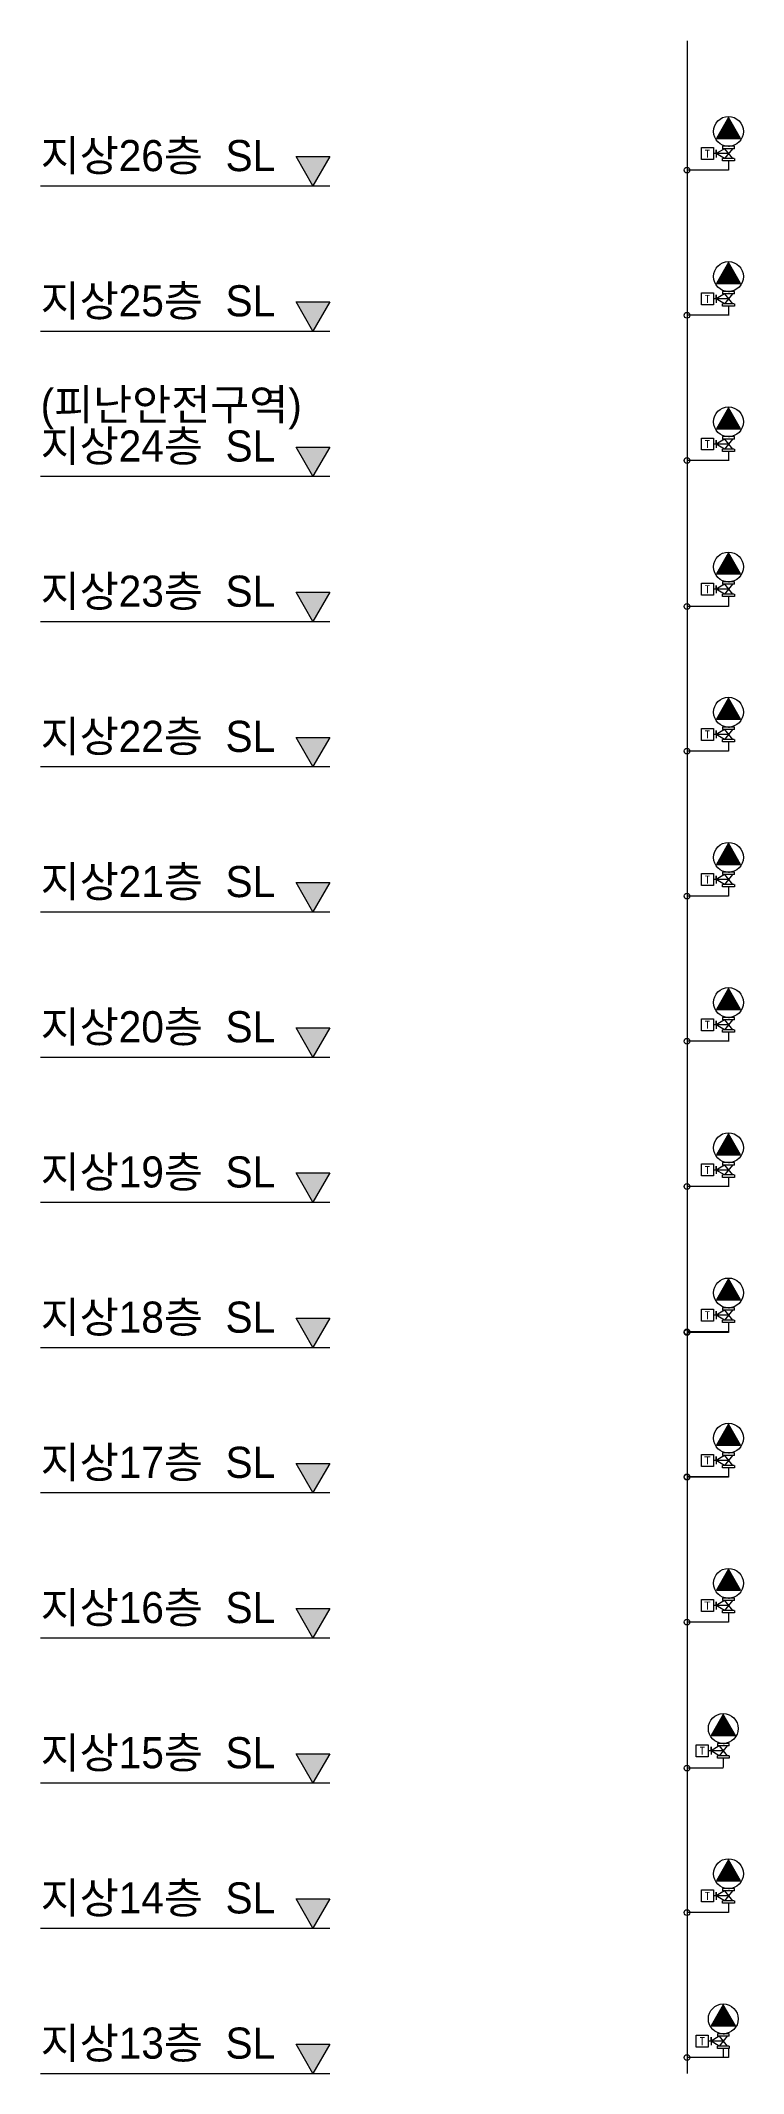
# Model space of a CAD drawing. Header units: millimetres. Extents: x -670037 to -640203, y 79764 to 182893.
# Drawn here: x -670037 to -659865, y 100764 to 130164 of the extents above; entities that cross this region are included whole.
import ezdxf
from ezdxf.enums import TextEntityAlignment as Align

# ---------------------------------------------------------------- set-up
doc = ezdxf.new("R2010")
doc.units = ezdxf.units.MM
doc.header["$LTSCALE"] = 200
for name, color, linetype in [('FF', 255, 'Continuous'), ('HSP', 5, 'Continuous'), ('TEX', 3, 'Continuous')]:
    doc.layers.add(name, color=color, linetype=linetype)
doc.styles.add('돋움', font='Dotum.ttf')
doc.styles.add('돋움체', font='DotumChe.ttf')

msp = doc.modelspace()

# ---------------------------------------------------------------- hatches: boundary and pattern name
for points in [[(-666340, 128487), (-666096, 128487), (-666096, 128064)], [(-665852, 128487), (-666096, 128487), (-666096, 128064)], [(-666340, 126387), (-666096, 126387), (-666096, 125964)], [(-665852, 126387), (-666096, 126387), (-666096, 125964)], [(-666340, 124287), (-666096, 124287), (-666096, 123864)], [(-665852, 124287), (-666096, 124287), (-666096, 123864)], [(-666340, 122187), (-666096, 122187), (-666096, 121764)], [(-665852, 122187), (-666096, 122187), (-666096, 121764)], [(-666340, 120087), (-666096, 120087), (-666096, 119664)], [(-665852, 120087), (-666096, 120087), (-666096, 119664)], [(-666340, 117987), (-666096, 117987), (-666096, 117564)], [(-665852, 117987), (-666096, 117987), (-666096, 117564)], [(-666340, 115887), (-666096, 115887), (-666096, 115464)], [(-665852, 115887), (-666096, 115887), (-666096, 115464)], [(-666340, 113787), (-666096, 113787), (-666096, 113364)], [(-665852, 113787), (-666096, 113787), (-666096, 113364)], [(-666340, 111687), (-666096, 111687), (-666096, 111264)], [(-665852, 111687), (-666096, 111687), (-666096, 111264)], [(-666340, 109587), (-666096, 109587), (-666096, 109164)], [(-665852, 109587), (-666096, 109587), (-666096, 109164)], [(-666340, 107487), (-666096, 107487), (-666096, 107064)], [(-665852, 107487), (-666096, 107487), (-666096, 107064)], [(-666340, 105387), (-666096, 105387), (-666096, 104964)], [(-665852, 105387), (-666096, 105387), (-666096, 104964)], [(-666340, 103287), (-666096, 103287), (-666096, 102864)], [(-665852, 103287), (-666096, 103287), (-666096, 102864)], [(-666340, 101187), (-666096, 101187), (-666096, 100764)], [(-665852, 101187), (-666096, 101187), (-666096, 100764)]]:
    msp.add_hatch(color=256).paths.add_polyline_path(points)
at = {"layer": 'FF', "linetype": 'Continuous'}
for points in [[(-660081, 129055), (-660256, 128751), (-659906, 128751)], [(-660081, 129055), (-660256, 128751), (-659906, 128751)], [(-660081, 126955), (-660256, 126651), (-659906, 126651)], [(-660081, 126955), (-660256, 126651), (-659906, 126651)], [(-660081, 124855), (-660256, 124551), (-659906, 124551)], [(-660081, 124855), (-660256, 124551), (-659906, 124551)], [(-660081, 122755), (-660256, 122451), (-659906, 122451)], [(-660081, 122755), (-660256, 122451), (-659906, 122451)], [(-660081, 120655), (-660256, 120351), (-659906, 120351)], [(-660081, 120655), (-660256, 120351), (-659906, 120351)], [(-660081, 118555), (-660256, 118251), (-659906, 118251)], [(-660081, 118555), (-660256, 118251), (-659906, 118251)], [(-660081, 116455), (-660256, 116151), (-659906, 116151)], [(-660081, 116455), (-660256, 116151), (-659906, 116151)], [(-660081, 114355), (-660256, 114051), (-659906, 114051)], [(-660081, 114355), (-660256, 114051), (-659906, 114051)], [(-660081, 112255), (-660256, 111951), (-659906, 111951)], [(-660081, 112255), (-660256, 111951), (-659906, 111951)], [(-660081, 110155), (-660256, 109851), (-659906, 109851)], [(-660081, 110155), (-660256, 109851), (-659906, 109851)], [(-660081, 108055), (-660256, 107751), (-659906, 107751)], [(-660081, 108055), (-660256, 107751), (-659906, 107751)], [(-660156, 105955), (-660331, 105651), (-659981, 105651)], [(-660156, 105955), (-660331, 105651), (-659981, 105651)], [(-660081, 103855), (-660256, 103551), (-659906, 103551)], [(-660081, 103855), (-660256, 103551), (-659906, 103551)], [(-660156, 101755), (-660331, 101451), (-659981, 101451)], [(-660156, 101755), (-660331, 101451), (-659981, 101451)]]:
    msp.add_hatch(color=1, dxfattribs=at).paths.add_polyline_path(points)

# ---------------------------------------------------------------- linework, layer by layer
for p, q in [((-666096, 128064), (-666340, 128487)), ((-666340, 128487), (-665852, 128487)), ((-665852, 128487), (-666096, 128064)), ((-670037, 128064), (-665852, 128064)), ((-666096, 125964), (-666340, 126387)), ((-666340, 126387), (-665852, 126387)), ((-665852, 126387), (-666096, 125964)), ((-670037, 125964), (-665852, 125964)), ((-666096, 123864), (-666340, 124287)), ((-666340, 124287), (-665852, 124287)), ((-665852, 124287), (-666096, 123864)), ((-670037, 123864), (-665852, 123864)), ((-666096, 121764), (-666340, 122187)), ((-666340, 122187), (-665852, 122187)), ((-665852, 122187), (-666096, 121764)), ((-670037, 121764), (-665852, 121764)), ((-666096, 119664), (-666340, 120087)), ((-666340, 120087), (-665852, 120087)), ((-665852, 120087), (-666096, 119664)), ((-670037, 119664), (-665852, 119664)), ((-666096, 117564), (-666340, 117987)), ((-666340, 117987), (-665852, 117987)), ((-665852, 117987), (-666096, 117564)), ((-670037, 117564), (-665852, 117564)), ((-666096, 115464), (-666340, 115887)), ((-666340, 115887), (-665852, 115887)), ((-665852, 115887), (-666096, 115464)), ((-670037, 115464), (-665852, 115464)), ((-666096, 113364), (-666340, 113787)), ((-666340, 113787), (-665852, 113787)), ((-665852, 113787), (-666096, 113364)), ((-670037, 113364), (-665852, 113364)), ((-666096, 111264), (-666340, 111687)), ((-666340, 111687), (-665852, 111687)), ((-665852, 111687), (-666096, 111264)), ((-670037, 111264), (-665852, 111264)), ((-666096, 109164), (-666340, 109587)), ((-666340, 109587), (-665852, 109587)), ((-665852, 109587), (-666096, 109164)), ((-670037, 109164), (-665852, 109164)), ((-666096, 107064), (-666340, 107487)), ((-666340, 107487), (-665852, 107487)), ((-665852, 107487), (-666096, 107064)), ((-670037, 107064), (-665852, 107064)), ((-666096, 104964), (-666340, 105387)), ((-666340, 105387), (-665852, 105387)), ((-665852, 105387), (-666096, 104964)), ((-670037, 104964), (-665852, 104964)), ((-666096, 102864), (-666340, 103287)), ((-666340, 103287), (-665852, 103287)), ((-665852, 103287), (-666096, 102864)), ((-670037, 102864), (-665852, 102864)), ((-666096, 100764), (-666340, 101187)), ((-666340, 101187), (-665852, 101187)), ((-665852, 101187), (-666096, 100764)), ((-670037, 100764), (-665852, 100764))]:
    msp.add_line(p, q)
at = {"layer": 'FF', "color": 4}
for p, q in [((-660081, 128530), (-660299, 128530)), ((-660081, 128530), (-660299, 128530)), ((-660139, 128602), (-660258, 128530)), ((-660139, 128602), (-660258, 128530)), ((-660258, 128586), (-660258, 128474)), ((-660258, 128530), (-660258, 128586)), ((-660258, 128586), (-660258, 128474)), ((-660258, 128530), (-660258, 128586)), ((-660258, 128530), (-660258, 128542)), ((-660258, 128542), (-660258, 128519)), ((-660258, 128530), (-660258, 128542)), ((-660258, 128542), (-660258, 128519)), ((-660139, 128458), (-660258, 128530)), ((-660139, 128458), (-660258, 128530)), ((-659995, 128637), (-660167, 128637)), ((-659995, 128637), (-660167, 128637)), ((-660167, 128637), (-660167, 128602)), ((-659995, 128637), (-660167, 128637)), ((-659995, 128637), (-660167, 128637)), ((-660167, 128637), (-660167, 128602)), ((-659995, 128602), (-660167, 128602)), ((-659995, 128602), (-660167, 128602)), ((-660024, 128602), (-660139, 128458)), ((-660139, 128602), (-660024, 128458)), ((-660024, 128602), (-660139, 128458)), ((-660139, 128602), (-660024, 128458)), ((-660081, 128637), (-660064, 128637)), ((-660081, 128637), (-660064, 128637)), ((-659995, 128602), (-659995, 128637)), ((-659995, 128602), (-659995, 128637)), ((-659997, 128458), (-660167, 128458)), ((-660167, 128424), (-660167, 128458)), ((-659997, 128458), (-660167, 128458)), ((-660167, 128424), (-660167, 128458)), ((-659995, 128424), (-660166, 128424)), ((-659995, 128424), (-660166, 128424)), ((-659995, 128424), (-660166, 128424)), ((-659995, 128424), (-660166, 128424)), ((-659995, 128458), (-659995, 128424)), ((-659995, 128458), (-659995, 128424)), ((-660081, 126430), (-660299, 126430)), ((-660081, 126430), (-660299, 126430)), ((-660139, 126502), (-660258, 126430)), ((-660139, 126502), (-660258, 126430)), ((-660258, 126486), (-660258, 126374)), ((-660258, 126430), (-660258, 126486)), ((-660258, 126486), (-660258, 126374)), ((-660258, 126430), (-660258, 126486)), ((-660258, 126430), (-660258, 126442)), ((-660258, 126442), (-660258, 126419)), ((-660258, 126430), (-660258, 126442)), ((-660258, 126442), (-660258, 126419)), ((-660139, 126358), (-660258, 126430)), ((-660139, 126358), (-660258, 126430)), ((-659995, 126537), (-660167, 126537)), ((-659995, 126537), (-660167, 126537)), ((-660167, 126537), (-660167, 126502)), ((-659995, 126537), (-660167, 126537)), ((-659995, 126537), (-660167, 126537)), ((-660167, 126537), (-660167, 126502)), ((-659995, 126502), (-660167, 126502)), ((-659995, 126502), (-660167, 126502)), ((-660024, 126502), (-660139, 126358)), ((-660139, 126502), (-660024, 126358)), ((-660024, 126502), (-660139, 126358)), ((-660139, 126502), (-660024, 126358)), ((-660081, 126537), (-660064, 126537)), ((-660081, 126537), (-660064, 126537)), ((-659995, 126502), (-659995, 126537)), ((-659995, 126502), (-659995, 126537)), ((-659997, 126358), (-660167, 126358)), ((-660167, 126324), (-660167, 126358)), ((-659997, 126358), (-660167, 126358)), ((-660167, 126324), (-660167, 126358)), ((-659995, 126324), (-660166, 126324)), ((-659995, 126324), (-660166, 126324)), ((-659995, 126324), (-660166, 126324)), ((-659995, 126324), (-660166, 126324)), ((-659995, 126358), (-659995, 126324)), ((-659995, 126358), (-659995, 126324)), ((-660139, 124402), (-660258, 124330)), ((-660139, 124402), (-660258, 124330)), ((-660258, 124386), (-660258, 124274)), ((-660258, 124330), (-660258, 124386)), ((-660258, 124386), (-660258, 124274)), ((-660258, 124330), (-660258, 124386)), ((-659995, 124437), (-660167, 124437)), ((-659995, 124437), (-660167, 124437)), ((-660167, 124437), (-660167, 124402)), ((-659995, 124437), (-660167, 124437)), ((-659995, 124437), (-660167, 124437)), ((-660167, 124437), (-660167, 124402)), ((-659995, 124402), (-660167, 124402)), ((-659995, 124402), (-660167, 124402)), ((-660024, 124402), (-660139, 124258)), ((-660139, 124402), (-660024, 124258)), ((-660024, 124402), (-660139, 124258)), ((-660139, 124402), (-660024, 124258)), ((-660081, 124437), (-660064, 124437)), ((-660081, 124437), (-660064, 124437)), ((-659995, 124402), (-659995, 124437)), ((-659995, 124402), (-659995, 124437)), ((-660081, 124330), (-660299, 124330)), ((-660081, 124330), (-660299, 124330)), ((-660258, 124330), (-660258, 124342)), ((-660258, 124342), (-660258, 124319)), ((-660258, 124330), (-660258, 124342)), ((-660258, 124342), (-660258, 124319)), ((-660139, 124258), (-660258, 124330)), ((-660139, 124258), (-660258, 124330)), ((-659997, 124258), (-660167, 124258)), ((-660167, 124224), (-660167, 124258)), ((-659997, 124258), (-660167, 124258)), ((-660167, 124224), (-660167, 124258)), ((-659995, 124224), (-660166, 124224)), ((-659995, 124224), (-660166, 124224)), ((-659995, 124224), (-660166, 124224)), ((-659995, 124224), (-660166, 124224)), ((-659995, 124258), (-659995, 124224)), ((-659995, 124258), (-659995, 124224)), ((-659995, 122337), (-660167, 122337)), ((-659995, 122337), (-660167, 122337)), ((-660167, 122337), (-660167, 122302)), ((-659995, 122337), (-660167, 122337)), ((-659995, 122337), (-660167, 122337)), ((-660167, 122337), (-660167, 122302)), ((-660081, 122337), (-660064, 122337)), ((-660081, 122337), (-660064, 122337)), ((-659995, 122302), (-659995, 122337)), ((-659995, 122302), (-659995, 122337)), ((-660081, 122230), (-660299, 122230)), ((-660081, 122230), (-660299, 122230)), ((-660139, 122302), (-660258, 122230)), ((-660139, 122302), (-660258, 122230)), ((-660258, 122286), (-660258, 122174)), ((-660258, 122230), (-660258, 122286)), ((-660258, 122286), (-660258, 122174)), ((-660258, 122230), (-660258, 122286)), ((-660258, 122230), (-660258, 122242)), ((-660258, 122242), (-660258, 122219)), ((-660258, 122230), (-660258, 122242)), ((-660258, 122242), (-660258, 122219)), ((-660139, 122158), (-660258, 122230)), ((-660139, 122158), (-660258, 122230)), ((-659995, 122302), (-660167, 122302)), ((-659995, 122302), (-660167, 122302)), ((-659997, 122158), (-660167, 122158)), ((-660167, 122124), (-660167, 122158)), ((-659997, 122158), (-660167, 122158)), ((-660167, 122124), (-660167, 122158)), ((-659995, 122124), (-660166, 122124)), ((-659995, 122124), (-660166, 122124)), ((-659995, 122124), (-660166, 122124)), ((-659995, 122124), (-660166, 122124)), ((-660024, 122302), (-660139, 122158)), ((-660139, 122302), (-660024, 122158)), ((-660024, 122302), (-660139, 122158)), ((-660139, 122302), (-660024, 122158)), ((-659995, 122158), (-659995, 122124)), ((-659995, 122158), (-659995, 122124)), ((-660081, 120130), (-660299, 120130)), ((-660081, 120130), (-660299, 120130)), ((-660139, 120202), (-660258, 120130)), ((-660139, 120202), (-660258, 120130)), ((-660258, 120186), (-660258, 120074)), ((-660258, 120130), (-660258, 120186)), ((-660258, 120186), (-660258, 120074)), ((-660258, 120130), (-660258, 120186)), ((-660258, 120130), (-660258, 120142)), ((-660258, 120142), (-660258, 120119)), ((-660258, 120130), (-660258, 120142)), ((-660258, 120142), (-660258, 120119)), ((-660139, 120058), (-660258, 120130)), ((-660139, 120058), (-660258, 120130)), ((-659995, 120237), (-660167, 120237)), ((-659995, 120237), (-660167, 120237)), ((-660167, 120237), (-660167, 120202)), ((-659995, 120237), (-660167, 120237)), ((-659995, 120237), (-660167, 120237)), ((-660167, 120237), (-660167, 120202)), ((-659995, 120202), (-660167, 120202)), ((-659995, 120202), (-660167, 120202)), ((-659997, 120058), (-660167, 120058)), ((-660167, 120024), (-660167, 120058)), ((-659997, 120058), (-660167, 120058)), ((-660167, 120024), (-660167, 120058)), ((-659995, 120024), (-660166, 120024)), ((-659995, 120024), (-660166, 120024)), ((-659995, 120024), (-660166, 120024)), ((-659995, 120024), (-660166, 120024)), ((-660024, 120202), (-660139, 120058)), ((-660139, 120202), (-660024, 120058)), ((-660024, 120202), (-660139, 120058)), ((-660139, 120202), (-660024, 120058)), ((-660081, 120237), (-660064, 120237)), ((-660081, 120237), (-660064, 120237)), ((-659995, 120202), (-659995, 120237)), ((-659995, 120202), (-659995, 120237)), ((-659995, 120058), (-659995, 120024)), ((-659995, 120058), (-659995, 120024)), ((-660081, 118030), (-660299, 118030)), ((-660081, 118030), (-660299, 118030)), ((-660139, 118102), (-660258, 118030)), ((-660139, 118102), (-660258, 118030)), ((-660258, 118086), (-660258, 117974)), ((-660258, 118030), (-660258, 118086)), ((-660258, 118086), (-660258, 117974)), ((-660258, 118030), (-660258, 118086)), ((-660258, 118030), (-660258, 118042)), ((-660258, 118042), (-660258, 118019)), ((-660258, 118030), (-660258, 118042)), ((-660258, 118042), (-660258, 118019)), ((-660139, 117958), (-660258, 118030)), ((-660139, 117958), (-660258, 118030)), ((-659995, 118137), (-660167, 118137)), ((-659995, 118137), (-660167, 118137)), ((-660167, 118137), (-660167, 118102)), ((-659995, 118137), (-660167, 118137)), ((-659995, 118137), (-660167, 118137)), ((-660167, 118137), (-660167, 118102)), ((-659995, 118102), (-660167, 118102)), ((-659995, 118102), (-660167, 118102)), ((-659997, 117958), (-660167, 117958)), ((-660167, 117924), (-660167, 117958)), ((-659997, 117958), (-660167, 117958)), ((-660167, 117924), (-660167, 117958)), ((-659995, 117924), (-660166, 117924)), ((-659995, 117924), (-660166, 117924)), ((-659995, 117924), (-660166, 117924)), ((-659995, 117924), (-660166, 117924)), ((-660024, 118102), (-660139, 117958)), ((-660139, 118102), (-660024, 117958)), ((-660024, 118102), (-660139, 117958)), ((-660139, 118102), (-660024, 117958)), ((-660081, 118137), (-660064, 118137)), ((-660081, 118137), (-660064, 118137)), ((-659995, 118102), (-659995, 118137)), ((-659995, 118102), (-659995, 118137)), ((-659995, 117958), (-659995, 117924)), ((-659995, 117958), (-659995, 117924)), ((-660081, 115930), (-660299, 115930)), ((-660081, 115930), (-660299, 115930)), ((-660139, 116002), (-660258, 115930)), ((-660139, 116002), (-660258, 115930)), ((-660258, 115986), (-660258, 115874)), ((-660258, 115930), (-660258, 115986)), ((-660258, 115986), (-660258, 115874)), ((-660258, 115930), (-660258, 115986)), ((-660258, 115930), (-660258, 115942)), ((-660258, 115942), (-660258, 115919)), ((-660258, 115930), (-660258, 115942)), ((-660258, 115942), (-660258, 115919)), ((-660139, 115858), (-660258, 115930)), ((-660139, 115858), (-660258, 115930)), ((-659995, 116037), (-660167, 116037)), ((-659995, 116037), (-660167, 116037)), ((-660167, 116037), (-660167, 116002)), ((-659995, 116037), (-660167, 116037)), ((-659995, 116037), (-660167, 116037)), ((-660167, 116037), (-660167, 116002)), ((-659995, 116002), (-660167, 116002)), ((-659995, 116002), (-660167, 116002)), ((-659997, 115858), (-660167, 115858)), ((-660167, 115824), (-660167, 115858)), ((-659997, 115858), (-660167, 115858)), ((-660167, 115824), (-660167, 115858)), ((-660024, 116002), (-660139, 115858)), ((-660139, 116002), (-660024, 115858)), ((-660024, 116002), (-660139, 115858)), ((-660139, 116002), (-660024, 115858)), ((-660081, 116037), (-660064, 116037)), ((-660081, 116037), (-660064, 116037)), ((-659995, 116002), (-659995, 116037)), ((-659995, 116002), (-659995, 116037)), ((-659995, 115858), (-659995, 115824)), ((-659995, 115858), (-659995, 115824)), ((-659995, 115824), (-660166, 115824)), ((-659995, 115824), (-660166, 115824)), ((-659995, 115824), (-660166, 115824)), ((-659995, 115824), (-660166, 115824)), ((-660081, 113830), (-660299, 113830)), ((-660081, 113830), (-660299, 113830)), ((-660139, 113902), (-660258, 113830)), ((-660139, 113902), (-660258, 113830)), ((-660258, 113886), (-660258, 113774)), ((-660258, 113830), (-660258, 113886)), ((-660258, 113886), (-660258, 113774)), ((-660258, 113830), (-660258, 113886)), ((-660258, 113830), (-660258, 113842)), ((-660258, 113842), (-660258, 113819)), ((-660258, 113830), (-660258, 113842)), ((-660258, 113842), (-660258, 113819)), ((-660139, 113758), (-660258, 113830)), ((-660139, 113758), (-660258, 113830)), ((-659995, 113937), (-660167, 113937)), ((-659995, 113937), (-660167, 113937)), ((-660167, 113937), (-660167, 113902)), ((-659995, 113937), (-660167, 113937)), ((-659995, 113937), (-660167, 113937)), ((-660167, 113937), (-660167, 113902)), ((-659995, 113902), (-660167, 113902)), ((-659995, 113902), (-660167, 113902)), ((-660024, 113902), (-660139, 113758)), ((-660139, 113902), (-660024, 113758)), ((-660024, 113902), (-660139, 113758)), ((-660139, 113902), (-660024, 113758)), ((-660081, 113937), (-660064, 113937)), ((-660081, 113937), (-660064, 113937)), ((-659995, 113902), (-659995, 113937)), ((-659995, 113902), (-659995, 113937)), ((-659997, 113758), (-660167, 113758)), ((-660167, 113724), (-660167, 113758)), ((-659997, 113758), (-660167, 113758)), ((-660167, 113724), (-660167, 113758)), ((-659995, 113724), (-660166, 113724)), ((-659995, 113724), (-660166, 113724)), ((-659995, 113724), (-660166, 113724)), ((-659995, 113724), (-660166, 113724)), ((-659995, 113758), (-659995, 113724)), ((-659995, 113758), (-659995, 113724)), ((-660081, 111730), (-660299, 111730)), ((-660081, 111730), (-660299, 111730)), ((-660139, 111802), (-660258, 111730)), ((-660139, 111802), (-660258, 111730)), ((-660258, 111786), (-660258, 111674)), ((-660258, 111730), (-660258, 111786)), ((-660258, 111786), (-660258, 111674)), ((-660258, 111730), (-660258, 111786)), ((-660258, 111730), (-660258, 111742)), ((-660258, 111742), (-660258, 111719)), ((-660258, 111730), (-660258, 111742)), ((-660258, 111742), (-660258, 111719)), ((-660139, 111658), (-660258, 111730)), ((-660139, 111658), (-660258, 111730)), ((-659995, 111837), (-660167, 111837)), ((-659995, 111837), (-660167, 111837)), ((-660167, 111837), (-660167, 111802)), ((-659995, 111837), (-660167, 111837)), ((-659995, 111837), (-660167, 111837)), ((-660167, 111837), (-660167, 111802)), ((-659995, 111802), (-660167, 111802)), ((-659995, 111802), (-660167, 111802)), ((-660024, 111802), (-660139, 111658)), ((-660139, 111802), (-660024, 111658)), ((-660024, 111802), (-660139, 111658)), ((-660139, 111802), (-660024, 111658)), ((-660081, 111837), (-660064, 111837)), ((-660081, 111837), (-660064, 111837)), ((-659995, 111802), (-659995, 111837)), ((-659995, 111802), (-659995, 111837)), ((-659997, 111658), (-660167, 111658)), ((-660167, 111624), (-660167, 111658)), ((-659997, 111658), (-660167, 111658)), ((-660167, 111624), (-660167, 111658)), ((-659995, 111624), (-660166, 111624)), ((-659995, 111624), (-660166, 111624)), ((-659995, 111624), (-660166, 111624)), ((-659995, 111624), (-660166, 111624)), ((-659995, 111658), (-659995, 111624)), ((-659995, 111658), (-659995, 111624)), ((-660473, 109717), (-660299, 109717)), ((-660473, 109544), (-660473, 109717)), ((-660473, 109717), (-660299, 109717)), ((-660473, 109544), (-660473, 109717)), ((-660299, 109717), (-660299, 109544)), ((-660299, 109717), (-660299, 109544)), ((-660139, 109702), (-660258, 109630)), ((-660139, 109702), (-660258, 109630)), ((-660258, 109686), (-660258, 109574)), ((-660258, 109630), (-660258, 109686)), ((-660258, 109686), (-660258, 109574)), ((-660258, 109630), (-660258, 109686)), ((-659995, 109737), (-660167, 109737)), ((-659995, 109737), (-660167, 109737)), ((-660167, 109737), (-660167, 109702)), ((-659995, 109737), (-660167, 109737)), ((-659995, 109737), (-660167, 109737)), ((-660167, 109737), (-660167, 109702)), ((-659995, 109702), (-660167, 109702)), ((-659995, 109702), (-660167, 109702)), ((-660024, 109702), (-660139, 109558)), ((-660139, 109702), (-660024, 109558)), ((-660024, 109702), (-660139, 109558)), ((-660139, 109702), (-660024, 109558)), ((-660081, 109737), (-660064, 109737)), ((-660081, 109737), (-660064, 109737)), ((-659995, 109702), (-659995, 109737)), ((-659995, 109702), (-659995, 109737)), ((-660299, 109544), (-660473, 109544)), ((-660299, 109544), (-660473, 109544)), ((-660081, 109630), (-660299, 109630)), ((-660081, 109630), (-660299, 109630)), ((-660258, 109630), (-660258, 109642)), ((-660258, 109642), (-660258, 109619)), ((-660258, 109630), (-660258, 109642)), ((-660258, 109642), (-660258, 109619)), ((-660139, 109558), (-660258, 109630)), ((-660139, 109558), (-660258, 109630)), ((-659997, 109558), (-660167, 109558)), ((-660167, 109524), (-660167, 109558)), ((-659997, 109558), (-660167, 109558)), ((-660167, 109524), (-660167, 109558)), ((-659995, 109524), (-660166, 109524)), ((-659995, 109524), (-660166, 109524)), ((-659995, 109524), (-660166, 109524)), ((-659995, 109524), (-660166, 109524)), ((-659995, 109558), (-659995, 109524)), ((-659995, 109558), (-659995, 109524)), ((-660473, 107617), (-660299, 107617)), ((-660473, 107444), (-660473, 107617)), ((-660473, 107617), (-660299, 107617)), ((-660473, 107444), (-660473, 107617)), ((-660299, 107617), (-660299, 107444)), ((-660299, 107617), (-660299, 107444)), ((-659995, 107637), (-660167, 107637)), ((-659995, 107637), (-660167, 107637)), ((-660167, 107637), (-660167, 107602)), ((-659995, 107637), (-660167, 107637)), ((-659995, 107637), (-660167, 107637)), ((-660167, 107637), (-660167, 107602)), ((-660081, 107637), (-660064, 107637)), ((-660081, 107637), (-660064, 107637)), ((-659995, 107602), (-659995, 107637)), ((-659995, 107602), (-659995, 107637)), ((-660299, 107444), (-660473, 107444)), ((-660299, 107444), (-660473, 107444)), ((-660081, 107530), (-660299, 107530)), ((-660081, 107530), (-660299, 107530)), ((-660139, 107602), (-660258, 107530)), ((-660139, 107602), (-660258, 107530)), ((-660258, 107586), (-660258, 107474)), ((-660258, 107530), (-660258, 107586)), ((-660258, 107586), (-660258, 107474)), ((-660258, 107530), (-660258, 107586)), ((-660258, 107530), (-660258, 107542)), ((-660258, 107542), (-660258, 107519)), ((-660258, 107530), (-660258, 107542)), ((-660258, 107542), (-660258, 107519)), ((-660139, 107458), (-660258, 107530)), ((-660139, 107458), (-660258, 107530)), ((-659995, 107602), (-660167, 107602)), ((-659995, 107602), (-660167, 107602)), ((-659997, 107458), (-660167, 107458)), ((-660167, 107424), (-660167, 107458)), ((-659997, 107458), (-660167, 107458)), ((-660167, 107424), (-660167, 107458)), ((-659995, 107424), (-660166, 107424)), ((-659995, 107424), (-660166, 107424)), ((-659995, 107424), (-660166, 107424)), ((-659995, 107424), (-660166, 107424)), ((-660024, 107602), (-660139, 107458)), ((-660139, 107602), (-660024, 107458)), ((-660024, 107602), (-660139, 107458)), ((-660139, 107602), (-660024, 107458)), ((-659995, 107458), (-659995, 107424)), ((-659995, 107458), (-659995, 107424)), ((-660156, 105430), (-660374, 105430)), ((-660156, 105430), (-660374, 105430)), ((-660214, 105502), (-660333, 105430)), ((-660214, 105502), (-660333, 105430)), ((-660333, 105486), (-660333, 105374)), ((-660333, 105430), (-660333, 105486)), ((-660333, 105486), (-660333, 105374)), ((-660333, 105430), (-660333, 105486)), ((-660333, 105430), (-660333, 105442)), ((-660333, 105442), (-660333, 105419)), ((-660333, 105430), (-660333, 105442)), ((-660333, 105442), (-660333, 105419)), ((-660214, 105358), (-660333, 105430)), ((-660214, 105358), (-660333, 105430)), ((-660070, 105537), (-660242, 105537)), ((-660070, 105537), (-660242, 105537)), ((-660242, 105537), (-660242, 105502)), ((-660070, 105537), (-660242, 105537)), ((-660070, 105537), (-660242, 105537)), ((-660242, 105537), (-660242, 105502)), ((-660070, 105502), (-660242, 105502)), ((-660070, 105502), (-660242, 105502)), ((-660072, 105358), (-660242, 105358)), ((-660242, 105324), (-660242, 105358)), ((-660072, 105358), (-660242, 105358)), ((-660242, 105324), (-660242, 105358)), ((-660070, 105324), (-660241, 105324)), ((-660070, 105324), (-660241, 105324)), ((-660070, 105324), (-660241, 105324)), ((-660070, 105324), (-660241, 105324)), ((-660099, 105502), (-660214, 105358)), ((-660214, 105502), (-660099, 105358)), ((-660099, 105502), (-660214, 105358)), ((-660214, 105502), (-660099, 105358)), ((-660156, 105537), (-660139, 105537)), ((-660156, 105537), (-660139, 105537)), ((-660070, 105502), (-660070, 105537)), ((-660070, 105502), (-660070, 105537)), ((-660070, 105358), (-660070, 105324)), ((-660070, 105358), (-660070, 105324)), ((-660081, 103330), (-660299, 103330)), ((-660081, 103330), (-660299, 103330)), ((-660139, 103402), (-660258, 103330)), ((-660139, 103402), (-660258, 103330)), ((-660258, 103386), (-660258, 103274)), ((-660258, 103330), (-660258, 103386)), ((-660258, 103386), (-660258, 103274)), ((-660258, 103330), (-660258, 103386)), ((-660258, 103330), (-660258, 103342)), ((-660258, 103342), (-660258, 103319)), ((-660258, 103330), (-660258, 103342)), ((-660258, 103342), (-660258, 103319)), ((-660139, 103258), (-660258, 103330)), ((-660139, 103258), (-660258, 103330)), ((-659995, 103437), (-660167, 103437)), ((-659995, 103437), (-660167, 103437)), ((-660167, 103437), (-660167, 103402)), ((-659995, 103437), (-660167, 103437)), ((-659995, 103437), (-660167, 103437)), ((-660167, 103437), (-660167, 103402)), ((-659995, 103402), (-660167, 103402)), ((-659995, 103402), (-660167, 103402)), ((-659997, 103258), (-660167, 103258)), ((-660167, 103224), (-660167, 103258)), ((-659997, 103258), (-660167, 103258)), ((-660167, 103224), (-660167, 103258)), ((-659995, 103224), (-660166, 103224)), ((-659995, 103224), (-660166, 103224)), ((-659995, 103224), (-660166, 103224)), ((-659995, 103224), (-660166, 103224)), ((-660024, 103402), (-660139, 103258)), ((-660139, 103402), (-660024, 103258)), ((-660024, 103402), (-660139, 103258)), ((-660139, 103402), (-660024, 103258)), ((-660081, 103437), (-660064, 103437)), ((-660081, 103437), (-660064, 103437)), ((-659995, 103402), (-659995, 103437)), ((-659995, 103402), (-659995, 103437)), ((-659995, 103258), (-659995, 103224)), ((-659995, 103258), (-659995, 103224)), ((-660156, 101230), (-660374, 101230)), ((-660156, 101230), (-660374, 101230)), ((-660214, 101302), (-660333, 101230)), ((-660214, 101302), (-660333, 101230)), ((-660333, 101286), (-660333, 101174)), ((-660333, 101230), (-660333, 101286)), ((-660333, 101286), (-660333, 101174)), ((-660333, 101230), (-660333, 101286)), ((-660333, 101230), (-660333, 101242)), ((-660333, 101242), (-660333, 101219)), ((-660333, 101230), (-660333, 101242)), ((-660333, 101242), (-660333, 101219)), ((-660214, 101158), (-660333, 101230)), ((-660214, 101158), (-660333, 101230)), ((-660070, 101337), (-660242, 101337)), ((-660070, 101337), (-660242, 101337)), ((-660242, 101337), (-660242, 101302)), ((-660070, 101337), (-660242, 101337)), ((-660070, 101337), (-660242, 101337)), ((-660242, 101337), (-660242, 101302)), ((-660070, 101302), (-660242, 101302)), ((-660070, 101302), (-660242, 101302)), ((-660072, 101158), (-660242, 101158)), ((-660242, 101124), (-660242, 101158)), ((-660072, 101158), (-660242, 101158)), ((-660242, 101124), (-660242, 101158)), ((-660099, 101302), (-660214, 101158)), ((-660214, 101302), (-660099, 101158)), ((-660099, 101302), (-660214, 101158)), ((-660214, 101302), (-660099, 101158)), ((-660156, 101337), (-660139, 101337)), ((-660156, 101337), (-660139, 101337)), ((-660070, 101302), (-660070, 101337)), ((-660070, 101302), (-660070, 101337)), ((-660070, 101158), (-660070, 101124)), ((-660070, 101158), (-660070, 101124)), ((-660070, 101124), (-660241, 101124)), ((-660070, 101124), (-660241, 101124)), ((-660070, 101124), (-660241, 101124)), ((-660070, 101124), (-660241, 101124))]:
    msp.add_line(p, q, dxfattribs=at)
at = {"layer": 'FF', "color": 6, "linetype": 'Continuous'}
for p, q in [((-660081, 128292, 0), (-660681, 128292, 0)), ((-660081, 128426, 0), (-660081, 128292, 0)), ((-660081, 128426, 0), (-660081, 128292, 0)), ((-660081, 128424), (-660081, 128289)), ((-660081, 128424), (-660081, 128289)), ((-660081, 126192, 0), (-660681, 126192, 0)), ((-660081, 126326, 0), (-660081, 126192, 0)), ((-660081, 126326, 0), (-660081, 126192, 0)), ((-660081, 126324), (-660081, 126189)), ((-660081, 126324), (-660081, 126189)), ((-660081, 124092, 0), (-660681, 124092, 0)), ((-660081, 124226, 0), (-660081, 124092, 0)), ((-660081, 124226, 0), (-660081, 124092, 0)), ((-660081, 124224), (-660081, 124089)), ((-660081, 124224), (-660081, 124089)), ((-660081, 122126, 0), (-660081, 121992, 0)), ((-660081, 122126, 0), (-660081, 121992, 0)), ((-660081, 122124), (-660081, 121989)), ((-660081, 122124), (-660081, 121989)), ((-660081, 122116, 0), (-660081, 121981, 0)), ((-660081, 121981, 0), (-660681, 121981)), ((-660081, 120026, 0), (-660081, 119892, 0)), ((-660081, 120026, 0), (-660081, 119892, 0)), ((-660081, 120024), (-660081, 119889)), ((-660081, 120024), (-660081, 119889)), ((-660081, 120024, 0), (-660081, 119889, 0)), ((-660081, 119889, 0), (-660681, 119889)), ((-660081, 117926, 0), (-660081, 117792, 0)), ((-660081, 117926, 0), (-660081, 117792, 0)), ((-660081, 117924), (-660081, 117789)), ((-660081, 117924), (-660081, 117789)), ((-660081, 117792, 0), (-660681, 117792, 0)), ((-660081, 115692, 0), (-660681, 115692, 0)), ((-660081, 115826, 0), (-660081, 115692, 0)), ((-660081, 115826, 0), (-660081, 115692, 0)), ((-660081, 115824), (-660081, 115689)), ((-660081, 115824), (-660081, 115689)), ((-660081, 113592, 0), (-660681, 113592, 0)), ((-660081, 113726, 0), (-660081, 113592, 0)), ((-660081, 113726, 0), (-660081, 113592, 0)), ((-660081, 113724), (-660081, 113589)), ((-660081, 113724), (-660081, 113589)), ((-660081, 111491, 0), (-660681, 111491, 0)), ((-660081, 111481, 0), (-660681, 111481)), ((-660081, 111626, 0), (-660081, 111492, 0)), ((-660081, 111626, 0), (-660081, 111492, 0)), ((-660081, 111625, 0), (-660081, 111491, 0)), ((-660081, 111625, 0), (-660081, 111491, 0)), ((-660081, 111624), (-660081, 111489)), ((-660081, 111624), (-660081, 111489)), ((-660081, 111616, 0), (-660081, 111481, 0)), ((-660081, 109391, 0), (-660681, 109391, 0)), ((-660081, 109389, 0), (-660681, 109389)), ((-660081, 109526, 0), (-660081, 109392, 0)), ((-660081, 109526, 0), (-660081, 109392, 0)), ((-660081, 109525, 0), (-660081, 109391, 0)), ((-660081, 109525, 0), (-660081, 109391, 0)), ((-660081, 109524), (-660081, 109389)), ((-660081, 109524), (-660081, 109389)), ((-660081, 109524, 0), (-660081, 109389, 0)), ((-660081, 107425, 0), (-660081, 107291, 0)), ((-660081, 107425, 0), (-660081, 107291, 0)), ((-660081, 107424), (-660081, 107289)), ((-660081, 107424), (-660081, 107289)), ((-660081, 107291, 0), (-660681, 107291, 0)), ((-660156, 105324), (-660156, 105189)), ((-660156, 105324), (-660156, 105189)), ((-660156, 105180, 0), (-660681, 105180)), ((-660081, 103225, 0), (-660081, 103091, 0)), ((-660081, 103225, 0), (-660081, 103091, 0)), ((-660081, 103224), (-660081, 103089)), ((-660081, 103224), (-660081, 103089)), ((-660081, 103223, 0), (-660081, 103089, 0)), ((-660081, 103089, 0), (-660681, 103089)), ((-660081, 100992, 0), (-660681, 100992, 0)), ((-660156, 101124), (-660156, 100989)), ((-660156, 101124), (-660156, 100989)), ((-660081, 101126, 0), (-660081, 100992, 0)), ((-660081, 101126, 0), (-660081, 100992, 0))]:
    msp.add_line(p, q, dxfattribs=at)
at = {"layer": 'FF', "color": 1, "linetype": 'Continuous'}
for p, q in [((-660081, 110155), (-660256, 109851)), ((-660081, 110155), (-660256, 109851)), ((-660081, 110155), (-660256, 109851)), ((-660081, 110155), (-660256, 109851)), ((-659906, 109851), (-660081, 110155)), ((-659906, 109851), (-660081, 110155)), ((-659906, 109851), (-660081, 110155)), ((-659906, 109851), (-660081, 110155)), ((-660256, 109851), (-659906, 109851)), ((-660256, 109851), (-659906, 109851)), ((-660256, 109851), (-659906, 109851)), ((-660256, 109851), (-659906, 109851)), ((-660081, 108055), (-660256, 107751)), ((-660081, 108055), (-660256, 107751)), ((-660081, 108055), (-660256, 107751)), ((-660081, 108055), (-660256, 107751)), ((-659906, 107751), (-660081, 108055)), ((-659906, 107751), (-660081, 108055)), ((-659906, 107751), (-660081, 108055)), ((-659906, 107751), (-660081, 108055)), ((-660256, 107751), (-659906, 107751)), ((-660256, 107751), (-659906, 107751)), ((-660256, 107751), (-659906, 107751)), ((-660256, 107751), (-659906, 107751))]:
    msp.add_line(p, q, dxfattribs=at)
at = {"layer": 'FF', "color": 1, "linetype": 'Continuous', "elevation": 0}
for points in [[(-660081, 129055), (-660256, 128751), (-659906, 128751)], [(-660081, 129055), (-660256, 128751), (-659906, 128751)], [(-660081, 129055), (-660256, 128751), (-659906, 128751)], [(-660081, 129055), (-660256, 128751), (-659906, 128751)], [(-660081, 126955), (-660256, 126651), (-659906, 126651)], [(-660081, 126955), (-660256, 126651), (-659906, 126651)], [(-660081, 126955), (-660256, 126651), (-659906, 126651)], [(-660081, 126955), (-660256, 126651), (-659906, 126651)], [(-660081, 124855), (-660256, 124551), (-659906, 124551)], [(-660081, 124855), (-660256, 124551), (-659906, 124551)], [(-660081, 124855), (-660256, 124551), (-659906, 124551)], [(-660081, 124855), (-660256, 124551), (-659906, 124551)], [(-660081, 122755), (-660256, 122451), (-659906, 122451)], [(-660081, 122755), (-660256, 122451), (-659906, 122451)], [(-660081, 122755), (-660256, 122451), (-659906, 122451)], [(-660081, 122755), (-660256, 122451), (-659906, 122451)], [(-660081, 120655), (-660256, 120351), (-659906, 120351)], [(-660081, 120655), (-660256, 120351), (-659906, 120351)], [(-660081, 120655), (-660256, 120351), (-659906, 120351)], [(-660081, 120655), (-660256, 120351), (-659906, 120351)], [(-660081, 118555), (-660256, 118251), (-659906, 118251)], [(-660081, 118555), (-660256, 118251), (-659906, 118251)], [(-660081, 118555), (-660256, 118251), (-659906, 118251)], [(-660081, 118555), (-660256, 118251), (-659906, 118251)], [(-660081, 116455), (-660256, 116151), (-659906, 116151)], [(-660081, 116455), (-660256, 116151), (-659906, 116151)], [(-660081, 116455), (-660256, 116151), (-659906, 116151)], [(-660081, 116455), (-660256, 116151), (-659906, 116151)], [(-660081, 114355), (-660256, 114051), (-659906, 114051)], [(-660081, 114355), (-660256, 114051), (-659906, 114051)], [(-660081, 114355), (-660256, 114051), (-659906, 114051)], [(-660081, 114355), (-660256, 114051), (-659906, 114051)], [(-660081, 112255), (-660256, 111951), (-659906, 111951)], [(-660081, 112255), (-660256, 111951), (-659906, 111951)], [(-660081, 112255), (-660256, 111951), (-659906, 111951)], [(-660081, 112255), (-660256, 111951), (-659906, 111951)], [(-660156, 105955), (-660331, 105651), (-659981, 105651)], [(-660156, 105955), (-660331, 105651), (-659981, 105651)], [(-660156, 105955), (-660331, 105651), (-659981, 105651)], [(-660156, 105955), (-660331, 105651), (-659981, 105651)], [(-660081, 103855), (-660256, 103551), (-659906, 103551)], [(-660081, 103855), (-660256, 103551), (-659906, 103551)], [(-660081, 103855), (-660256, 103551), (-659906, 103551)], [(-660081, 103855), (-660256, 103551), (-659906, 103551)], [(-660156, 101755), (-660331, 101451), (-659981, 101451)], [(-660156, 101755), (-660331, 101451), (-659981, 101451)], [(-660156, 101755), (-660331, 101451), (-659981, 101451)], [(-660156, 101755), (-660331, 101451), (-659981, 101451)]]:
    msp.add_lwpolyline(points, close=True, dxfattribs=at)
at = {"layer": 'FF', "color": 4, "elevation": 0}
for points in [[(-660473, 128617), (-660299, 128617), (-660299, 128444), (-660473, 128444)], [(-660473, 128617), (-660299, 128617), (-660299, 128444), (-660473, 128444)], [(-660473, 126517), (-660299, 126517), (-660299, 126344), (-660473, 126344)], [(-660473, 126517), (-660299, 126517), (-660299, 126344), (-660473, 126344)], [(-660473, 124417), (-660299, 124417), (-660299, 124244), (-660473, 124244)], [(-660473, 124417), (-660299, 124417), (-660299, 124244), (-660473, 124244)], [(-660473, 122317), (-660299, 122317), (-660299, 122144), (-660473, 122144)], [(-660473, 122317), (-660299, 122317), (-660299, 122144), (-660473, 122144)], [(-660473, 120217), (-660299, 120217), (-660299, 120044), (-660473, 120044)], [(-660473, 120217), (-660299, 120217), (-660299, 120044), (-660473, 120044)], [(-660473, 118117), (-660299, 118117), (-660299, 117944), (-660473, 117944)], [(-660473, 118117), (-660299, 118117), (-660299, 117944), (-660473, 117944)], [(-660473, 116017), (-660299, 116017), (-660299, 115844), (-660473, 115844)], [(-660473, 116017), (-660299, 116017), (-660299, 115844), (-660473, 115844)], [(-660473, 113917), (-660299, 113917), (-660299, 113744), (-660473, 113744)], [(-660473, 113917), (-660299, 113917), (-660299, 113744), (-660473, 113744)], [(-660473, 111817), (-660299, 111817), (-660299, 111644), (-660473, 111644)], [(-660473, 111817), (-660299, 111817), (-660299, 111644), (-660473, 111644)], [(-660548, 105517), (-660374, 105517), (-660374, 105344), (-660548, 105344)], [(-660548, 105517), (-660374, 105517), (-660374, 105344), (-660548, 105344)], [(-660473, 103417), (-660299, 103417), (-660299, 103244), (-660473, 103244)], [(-660473, 103417), (-660299, 103417), (-660299, 103244), (-660473, 103244)], [(-660548, 101317), (-660374, 101317), (-660374, 101144), (-660548, 101144)], [(-660548, 101317), (-660374, 101317), (-660374, 101144), (-660548, 101144)]]:
    msp.add_lwpolyline(points, close=True, dxfattribs=at)
at = {"layer": 'FF', "color": 7}
for centre in [(-660081, 128852), (-660081, 128852), (-660081, 126752), (-660081, 126752), (-660081, 124652), (-660081, 124652), (-660081, 122552), (-660081, 122552), (-660081, 120452), (-660081, 120452), (-660081, 118352), (-660081, 118352), (-660081, 116252), (-660081, 116252), (-660081, 114152), (-660081, 114152), (-660081, 112052), (-660081, 112052), (-660081, 109952), (-660081, 109952), (-660081, 107852), (-660081, 107852), (-660156, 105752), (-660156, 105752), (-660081, 103652), (-660081, 103652), (-660156, 101552), (-660156, 101552)]:
    msp.add_circle(centre, 216, dxfattribs=at)
at = {"layer": 'FF', "color": 2}
for centre in [(-660681, 128292), (-660681, 126192), (-660681, 124092), (-660681, 121981), (-660681, 119889), (-660681, 117792), (-660681, 115692), (-660681, 113592), (-660681, 111491), (-660681, 111481), (-660681, 109391), (-660681, 109389), (-660681, 107291), (-660681, 105180), (-660681, 103089), (-660681, 100992)]:
    msp.add_circle(centre, 41.7, dxfattribs=at)
at = {"layer": 'HSP', "linetype": 'Continuous'}
for p, q in [((-660681, 130164), (-660681, 128064)), ((-660681, 128064), (-660681, 125964)), ((-660681, 125964), (-660681, 123864)), ((-660681, 123864), (-660681, 121764)), ((-660681, 121764), (-660681, 119664)), ((-660681, 119664), (-660681, 117564)), ((-660681, 117564), (-660681, 115464)), ((-660681, 115464), (-660681, 113364)), ((-660681, 113364), (-660681, 111264)), ((-660681, 111264), (-660681, 109164)), ((-660681, 109164), (-660681, 107064)), ((-660681, 107064), (-660681, 104964)), ((-660681, 104964), (-660681, 102864)), ((-660681, 102864), (-660681, 100764))]:
    msp.add_line(p, q, dxfattribs=at)

# ---------------------------------------------------------------- texts
at = {"layer": 'FF', "color": 4}
for style, p in [('돋움체', (-660386, 128530)), ('돋움체', (-660386, 128530)), ('돋움체', (-660386, 126430)), ('돋움체', (-660386, 126430)), ('돋움체', (-660386, 124330)), ('돋움체', (-660386, 124330)), ('돋움체', (-660386, 122230)), ('돋움체', (-660386, 122230)), ('돋움체', (-660386, 120130)), ('돋움체', (-660386, 120130)), ('돋움체', (-660386, 118030)), ('돋움체', (-660386, 118030)), ('돋움체', (-660386, 115930)), ('돋움체', (-660386, 115930)), ('돋움체', (-660386, 113830)), ('돋움체', (-660386, 113830)), ('돋움체', (-660386, 111730)), ('돋움체', (-660386, 111730)), ('돋움', (-660386, 109630)), ('돋움', (-660386, 109630)), ('돋움', (-660386, 107530)), ('돋움', (-660386, 107530)), ('돋움체', (-660461, 105430)), ('돋움체', (-660461, 105430)), ('돋움체', (-660386, 103330)), ('돋움체', (-660386, 103330)), ('돋움체', (-660461, 101230)), ('돋움체', (-660461, 101230))]:
    msp.add_text('T', height=116, dxfattribs=dict(at, style=style)).set_placement(p, align=Align.MIDDLE)
at = {"layer": 'TEX', "style": '돋움'}
for s, p in [('지상26층  SL', (-670037, 128502)), ('지상25층  SL', (-670037, 126402)), ('(피난안전구역)', (-670037, 124902)), ('지상24층  SL', (-670037, 124302)), ('지상23층  SL', (-670037, 122202)), ('지상22층  SL', (-670037, 120102)), ('지상21층  SL', (-670037, 118002)), ('지상20층  SL', (-670037, 115902)), ('지상19층  SL', (-670037, 113802)), ('지상18층  SL', (-670037, 111702)), ('지상17층  SL', (-670037, 109602)), ('지상16층  SL', (-670037, 107502)), ('지상15층  SL', (-670037, 105402)), ('지상14층  SL', (-670037, 103302)), ('지상13층  SL', (-670037, 101202))]:
    msp.add_text(s, height=450, dxfattribs=at).set_placement(p, align=Align.MIDDLE_LEFT)

doc.saveas('drawing.dxf')
